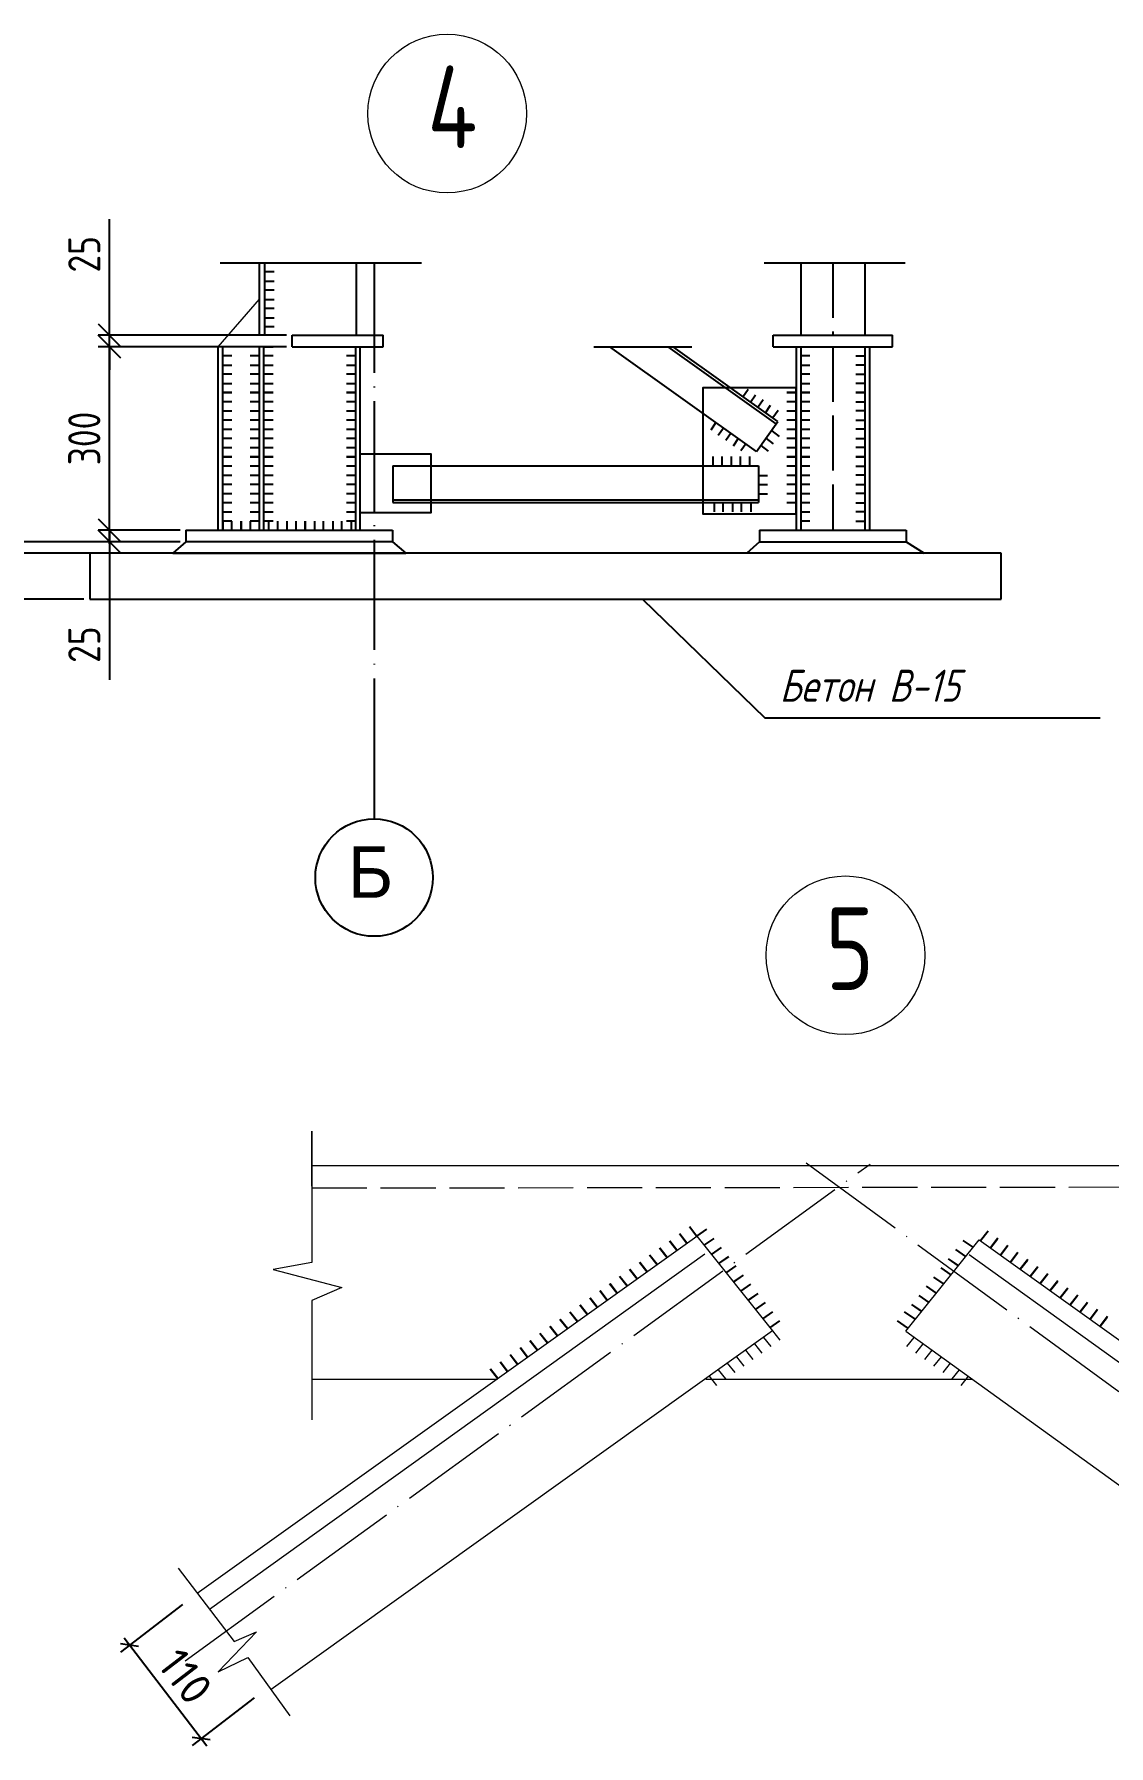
# Model space of a CAD drawing. Header units: millimetres. Extents: x -258606 to -95372, y 16759 to 83244.
# Drawn here: x -125634.7 to -125517.6, y 41953.7 to 42140.3 of the extents above; entities that cross this region are included whole.
import ezdxf

# ---------------------------------------------------------------- set-up
doc = ezdxf.new("R2010")
doc.units = ezdxf.units.MM
doc.header["$LTSCALE"] = 0.5
doc.linetypes.add('ACAD_ISO02W100', pattern=[15, 12, -3])
doc.linetypes.add('ACAD_ISO04W100', pattern=[30, 24, -3, 0, -3])
doc.layers.add('ЛИНИИ_015', color=7, linetype='Continuous', lineweight=13)
doc.layers.add('ТОНКИЕе', color=7, linetype='Continuous', lineweight=5)
for name, color, linetype in [('Осевые', 7, 'ACAD_ISO04W100'), ('оси', 7, 'ACAD_ISO04W100'), ('размеры', 7, 'Continuous'), ('текст', 7, 'Continuous')]:
    doc.layers.add(name, color=color, linetype=linetype)
doc.styles.add('style1', font='', dxfattribs={"oblique": 15, "height": 3.5})
doc.styles.add('Наклонный', font='isocpeur.ttf', dxfattribs={"height": 3.5})
doc.styles.add('РАЗМЕРЫ_20', font='txt.shx', dxfattribs={"width": 0.6, "height": 2})
doc.styles.add('ТЕКСТ_30', font='', dxfattribs={"height": 3.5})
doc.styles.get('style1').set_extended_font_data('GOST type A')
doc.styles.get('ТЕКСТ_30').set_extended_font_data('GOST2304')
doc.dimstyles.new('РАЗМЕРЫ_20', dxfattribs={"dimtxt": 3, "dimasz": 2.5, "dimexe": 1.25, "dimexo": 0.625, "dimgap": 1, "dimtad": 3, "dimdec": 1, "dimlfac": 20, "dimrnd": 1, "dimdsep": 46, "dimtxsty": 'ТЕКСТ_30', "dimblk1": 'OBLIQUE', "dimblk2": 'OBLIQUE', "dimsah": 1, "dimcen": 2.5, "dimdle": 1.5, "dimclrt": 4, "dimadec": 0, "dimazin": 0, "dimtfac": 1, "dimtdec": 1, "dimtmove": 0, "dimatfit": 3, "dimfxl": 1, "dimtolj": 1, "dimarcsym": 0})
doc.dimstyles.new('РАЗМЕРЫ_200_2.5', dxfattribs={"dimtxt": 2, "dimasz": 1.4, "dimexe": 1.25, "dimexo": 2, "dimgap": 1, "dimtad": 3, "dimdec": 1, "dimlfac": 200, "dimrnd": 1, "dimdsep": 46, "dimtxsty": 'РАЗМЕРЫ_20', "dimblk1": 'OBLIQUE', "dimblk2": 'OBLIQUE', "dimsah": 1, "dimcen": 2.5, "dimdle": 1, "dimclrt": 256, "dimadec": 0, "dimazin": 0, "dimtfac": 1, "dimtdec": 1, "dimtmove": 0, "dimatfit": 3, "dimfxl": 1, "dimtolj": 1, "dimarcsym": 0})

# ---------------------------------------------------------------- blocks, each defined once
blk = doc.blocks.new('_Oblique')
at = {"color": 0, "linetype": 'ByBlock', "lineweight": -2}
blk.add_line((-0.5, -0.5), (0.5, 0.5), dxfattribs=at)
blk = doc.blocks.new('*D683')
at = {"layer": 'Defpoints', "color": 0, "transparency": 16777216}
for p in [(-125650.34, 42083.74), (-125628.67, 42083.74), (-125628.67, 42078.74)]:
    blk.add_point(p, dxfattribs=at)
at = {"layer": 'ТОНКИЕе', "color": 0, "lineweight": -2, "transparency": 16777216}
for p, q in [((-125650.34, 42083.74), (-125650.34, 42096.57)), ((-125629.3, 42083.74), (-125651.59, 42083.74)), ((-125650.34, 42077.24), (-125650.34, 42083.74)), ((-125629.3, 42078.74), (-125651.59, 42078.74))]:
    blk.add_line(p, q, dxfattribs=at)
at = {"layer": 'ТОНКИЕе', "color": 0, "lineweight": -2, "transparency": 16777216, "xscale": 2.5, "yscale": 2.5, "zscale": 2.5}
for p, rotation in [((-125650.34, 42083.74), 90), ((-125650.34, 42078.74), 270)]:
    blk.add_blockref('_Oblique', p, dxfattribs=dict(at, rotation=rotation))
at = {"layer": 'ТОНКИЕе', "color": 4, "transparency": 16777216, "insert": (-125653.09, 42091.41), "char_height": 3.5, "attachment_point": 5, "rotation": 90, "style": 'ТЕКСТ_30'}
blk.add_mtext('\\A1;{\\C256;100}', dxfattribs=at)
blk = doc.blocks.new('*D684')
at = {"layer": 'Defpoints', "color": 0, "transparency": 16777216}
for p in [(-125618.17, 42084.99), (-125638.42, 42083.74), (-125618.17, 42083.74)]:
    blk.add_point(p, dxfattribs=at)
at = {"layer": 'ТОНКИЕе', "color": 0, "lineweight": -2, "transparency": 16777216}
for p, q in [((-125638.42, 42084.99), (-125638.42, 42097.66)), ((-125618.8, 42084.99), (-125639.67, 42084.99)), ((-125638.42, 42083.74), (-125638.42, 42084.99)), ((-125618.8, 42083.74), (-125639.67, 42083.74)), ((-125638.42, 42083.74), (-125638.42, 42081.24))]:
    blk.add_line(p, q, dxfattribs=at)
at = {"layer": 'ТОНКИЕе', "color": 0, "lineweight": -2, "transparency": 16777216, "xscale": 2.5, "yscale": 2.5, "zscale": 2.5}
for p, rotation in [((-125638.42, 42084.99), 270), ((-125638.42, 42083.74), 90)]:
    blk.add_blockref('_Oblique', p, dxfattribs=dict(at, rotation=rotation))
at = {"layer": 'ТОНКИЕе', "color": 4, "transparency": 16777216, "insert": (-125641.17, 42093.82), "char_height": 3.5, "attachment_point": 5, "rotation": 90, "style": 'ТЕКСТ_30'}
blk.add_mtext('\\A1;{\\C256;25}', dxfattribs=at)
blk = doc.blocks.new('*D685')
at = {"layer": 'Defpoints', "color": 0, "transparency": 16777216}
for p in [(-125626.51, 42086.24), (-125618.17, 42086.24), (-125618.17, 42084.99)]:
    blk.add_point(p, dxfattribs=at)
at = {"layer": 'ТОНКИЕе', "color": 0, "lineweight": -2, "transparency": 16777216}
for p, q in [((-125626.51, 42086.24), (-125626.51, 42088.74)), ((-125618.8, 42086.24), (-125627.76, 42086.24)), ((-125618.8, 42084.99), (-125627.76, 42084.99)), ((-125626.51, 42086.24), (-125626.51, 42084.99)), ((-125626.51, 42084.99), (-125626.51, 42069.94))]:
    blk.add_line(p, q, dxfattribs=at)
at = {"layer": 'ТОНКИЕе', "color": 0, "lineweight": -2, "transparency": 16777216, "xscale": 2.5, "yscale": 2.5, "zscale": 2.5}
for p, rotation in [((-125626.51, 42086.24), 270), ((-125626.51, 42084.99), 90)]:
    blk.add_blockref('_Oblique', p, dxfattribs=dict(at, rotation=rotation))
at = {"layer": 'ТОНКИЕе', "color": 4, "transparency": 16777216, "insert": (-125629.26, 42073.77), "char_height": 3.5, "attachment_point": 5, "rotation": 90, "style": 'ТЕКСТ_30'}
blk.add_mtext('\\A1;{\\C256;25}', dxfattribs=at)
blk = doc.blocks.new('*D686')
at = {"layer": 'Defpoints', "color": 0, "transparency": 16777216}
for p in [(-125626.51, 42106.24), (-125606.6, 42106.24), (-125618.17, 42086.24)]:
    blk.add_point(p, dxfattribs=at)
at = {"layer": 'ТОНКИЕе', "color": 0, "lineweight": -2, "transparency": 16777216}
for p, q in [((-125626.51, 42084.74), (-125626.51, 42107.74)), ((-125607.22, 42106.24), (-125627.76, 42106.24)), ((-125618.8, 42086.24), (-125627.76, 42086.24))]:
    blk.add_line(p, q, dxfattribs=at)
at = {"layer": 'ТОНКИЕе', "color": 0, "lineweight": -2, "transparency": 16777216, "xscale": 2.5, "yscale": 2.5, "zscale": 2.5}
for p, rotation in [((-125626.51, 42106.24), 90), ((-125626.51, 42086.24), 270)]:
    blk.add_blockref('_Oblique', p, dxfattribs=dict(at, rotation=rotation))
at = {"layer": 'ТОНКИЕе', "color": 4, "transparency": 16777216, "insert": (-125629.26, 42096.24), "char_height": 3.5, "attachment_point": 5, "rotation": 90, "style": 'ТЕКСТ_30'}
blk.add_mtext('\\A1;{\\C256;300}', dxfattribs=at)
blk = doc.blocks.new('*D687')
at = {"layer": 'Defpoints', "color": 0, "transparency": 16777216}
for p in [(-125626.51, 42107.49), (-125606.6, 42107.49), (-125606.6, 42106.24)]:
    blk.add_point(p, dxfattribs=at)
at = {"layer": 'ТОНКИЕе', "color": 0, "lineweight": -2, "transparency": 16777216}
for p, q in [((-125626.51, 42107.49), (-125626.51, 42120.16)), ((-125607.22, 42107.49), (-125627.76, 42107.49)), ((-125626.51, 42106.24), (-125626.51, 42107.49)), ((-125607.22, 42106.24), (-125627.76, 42106.24)), ((-125626.51, 42106.24), (-125626.51, 42103.74))]:
    blk.add_line(p, q, dxfattribs=at)
at = {"layer": 'ТОНКИЕе', "color": 0, "lineweight": -2, "transparency": 16777216, "xscale": 2.5, "yscale": 2.5, "zscale": 2.5}
for p, rotation in [((-125626.51, 42107.49), 270), ((-125626.51, 42106.24), 90)]:
    blk.add_blockref('_Oblique', p, dxfattribs=dict(at, rotation=rotation))
at = {"layer": 'ТОНКИЕе', "color": 4, "transparency": 16777216, "insert": (-125629.26, 42116.32), "char_height": 3.5, "attachment_point": 5, "rotation": 90, "style": 'ТЕКСТ_30'}
blk.add_mtext('\\A1;{\\C256;25}', dxfattribs=at)
blk = doc.blocks.new('*D1276')
at = {"layer": 'Defpoints', "color": 0, "transparency": 16777216}
for p in [(-125616.95, 41970.37), (-125609.14, 41960.19), (-125616.52, 41954.54)]:
    blk.add_point(p, dxfattribs=at)
at = {"layer": 'размеры', "color": 0, "lineweight": -2, "transparency": 16777216}
for p, q in [((-125618.54, 41969.15), (-125625.32, 41963.95)), ((-125624.93, 41965.5), (-125615.91, 41953.74)), ((-125610.73, 41958.98), (-125617.51, 41953.78))]:
    blk.add_line(p, q, dxfattribs=at)
at = {"layer": 'размеры', "color": 0, "lineweight": -2, "transparency": 16777216, "xscale": 1.4, "yscale": 1.4, "zscale": 1.4}
for p, rotation in [((-125624.32, 41964.71), 127.4970986890696), ((-125616.52, 41954.54), 307.4970986890696)]:
    blk.add_blockref('_Oblique', p, dxfattribs=dict(at, rotation=rotation))
at = {"layer": 'размеры', "transparency": 16777216, "insert": (-125618.24, 41961.3), "char_height": 3.5, "attachment_point": 5, "rotation": 307.4971, "style": 'Наклонный'}
blk.add_mtext('\\A1;110', dxfattribs=at)

msp = doc.modelspace()

# ---------------------------------------------------------------- linework, layer by layer
at = {"color": 0}
for p, q in [((-125614.46454, 42115.39514), (-125592.50452, 42115.39514)), ((-125610.17472, 42107.49061), (-125610.17472, 42115.39514)), ((-125609.57472, 42115.39514), (-125608.57472, 42115.39514)), ((-125609.57472, 42107.49061), (-125609.57472, 42115.39514)), ((-125599.57472, 42107.49061), (-125599.57472, 42115.39514)), ((-125555.15473, 42115.39514), (-125539.80112, 42115.39514)), ((-125551.17472, 42115.39514), (-125551.17472, 42107.49061)), ((-125544.17472, 42115.39514), (-125544.17472, 42107.49061)), ((-125608.57472, 42114.39514), (-125609.57472, 42114.39514)), ((-125609.57472, 42113.39514), (-125608.57472, 42113.39514)), ((-125608.57472, 42112.39514), (-125609.57472, 42112.39514)), ((-125609.57472, 42111.39514), (-125608.57472, 42111.39514)), ((-125608.57472, 42110.39514), (-125609.57472, 42110.39514)), ((-125609.57472, 42109.39514), (-125608.57472, 42109.39514)), ((-125608.57472, 42108.39514), (-125609.57472, 42108.39514)), ((-125606.59598, 42106.24061), (-125606.59598, 42107.49061)), ((-125606.59598, 42107.49061), (-125596.67472, 42107.49061)), ((-125596.67472, 42106.24061), (-125596.67472, 42107.49061)), ((-125554.17472, 42106.24061), (-125554.17472, 42107.49061)), ((-125554.17472, 42107.49061), (-125541.17472, 42107.49061)), ((-125541.17472, 42106.24061), (-125541.17472, 42107.49061)), ((-125614.67472, 42086.24061), (-125614.67472, 42106.24061)), ((-125614.17472, 42086.24061), (-125614.17472, 42106.24061)), ((-125610.17472, 42086.24061), (-125610.17472, 42106.24061)), ((-125609.67473, 42106.2406), (-125608.67473, 42106.2406)), ((-125608.67472, 42106.24061), (-125609.67472, 42106.24061)), ((-125609.67472, 42086.24061), (-125609.67472, 42106.24061)), ((-125606.59598, 42106.24061), (-125596.67472, 42106.24061)), ((-125599.67472, 42086.24061), (-125599.67472, 42106.24061)), ((-125599.17472, 42086.24061), (-125599.17472, 42106.24061)), ((-125573.71702, 42106.24061), (-125563.04548, 42106.24061)), ((-125555.99128, 42094.83261), (-125571.98461, 42106.24061)), ((-125553.84267, 42097.84484), (-125565.61304, 42106.24061)), ((-125553.66846, 42098.08907), (-125565.09643, 42106.24061)), ((-125554.17472, 42106.24061), (-125541.17472, 42106.24061)), ((-125551.67472, 42106.24061), (-125551.67472, 42086.24061)), ((-125551.17472, 42106.24061), (-125551.17472, 42086.24061)), ((-125544.17472, 42106.24061), (-125544.17472, 42086.24061)), ((-125543.67472, 42106.24061), (-125543.67472, 42086.24061)), ((-125613.17473, 42105.2406), (-125614.17473, 42105.2406)), ((-125614.17473, 42104.2406), (-125613.17473, 42104.2406)), ((-125610.17473, 42105.2406), (-125611.17473, 42105.2406)), ((-125611.17473, 42104.2406), (-125610.17473, 42104.2406)), ((-125608.67473, 42105.2406), (-125609.67473, 42105.2406)), ((-125609.67473, 42104.2406), (-125608.67473, 42104.2406)), ((-125599.67473, 42105.2406), (-125600.67473, 42105.2406)), ((-125600.67473, 42104.2406), (-125599.67473, 42104.2406)), ((-125550.17473, 42105.2406), (-125551.17473, 42105.2406)), ((-125551.17473, 42104.2406), (-125550.17473, 42104.2406)), ((-125545.17472, 42105.2406), (-125544.17472, 42105.2406)), ((-125544.17472, 42104.2406), (-125545.17472, 42104.2406)), ((-125613.17473, 42103.2406), (-125614.17473, 42103.2406)), ((-125614.17473, 42102.2406), (-125613.17473, 42102.2406)), ((-125610.17473, 42103.2406), (-125611.17473, 42103.2406)), ((-125611.17473, 42102.2406), (-125610.17473, 42102.2406)), ((-125608.67473, 42103.2406), (-125609.67473, 42103.2406)), ((-125609.67473, 42102.2406), (-125608.67473, 42102.2406)), ((-125599.67473, 42103.2406), (-125600.67473, 42103.2406)), ((-125600.67473, 42102.2406), (-125599.67473, 42102.2406)), ((-125550.17473, 42103.2406), (-125551.17473, 42103.2406)), ((-125551.17473, 42102.2406), (-125550.17473, 42102.2406)), ((-125545.17472, 42103.2406), (-125544.17472, 42103.2406)), ((-125544.17472, 42102.2406), (-125545.17472, 42102.2406)), ((-125614.17473, 42101.2406), (-125613.17473, 42101.2406)), ((-125613.17473, 42101.2406), (-125614.17473, 42101.2406)), ((-125613.17473, 42100.2406), (-125614.17473, 42100.2406)), ((-125611.17473, 42101.2406), (-125610.17473, 42101.2406)), ((-125610.17473, 42101.2406), (-125611.17473, 42101.2406)), ((-125610.17473, 42100.2406), (-125611.17473, 42100.2406)), ((-125609.67473, 42101.24061), (-125608.67473, 42101.24061)), ((-125608.67473, 42101.2406), (-125609.67473, 42101.2406)), ((-125608.67473, 42100.24061), (-125609.67473, 42100.24061)), ((-125600.67473, 42101.2406), (-125599.67473, 42101.2406)), ((-125599.67473, 42101.2406), (-125600.67473, 42101.2406)), ((-125599.67473, 42100.2406), (-125600.67473, 42100.2406)), ((-125556.92008, 42101.58258), (-125557.49012, 42100.76097)), ((-125556.66851, 42100.19092), (-125556.09846, 42101.01254)), ((-125555.27685, 42100.4425), (-125555.84689, 42099.62088)), ((-125552.67473, 42101.2406), (-125551.67473, 42101.2406)), ((-125551.67473, 42101.2406), (-125552.67473, 42101.2406)), ((-125551.67473, 42100.2406), (-125552.67473, 42100.2406)), ((-125551.17473, 42101.2406), (-125550.17473, 42101.2406)), ((-125550.17473, 42101.2406), (-125551.17473, 42101.2406)), ((-125550.17473, 42100.2406), (-125551.17473, 42100.2406)), ((-125544.17472, 42101.2406), (-125545.17472, 42101.2406)), ((-125545.17472, 42101.2406), (-125544.17472, 42101.2406)), ((-125545.17472, 42100.2406), (-125544.17472, 42100.2406)), ((-125614.17473, 42099.2406), (-125613.17473, 42099.2406)), ((-125613.17473, 42098.2406), (-125614.17473, 42098.2406)), ((-125611.17473, 42099.2406), (-125610.17473, 42099.2406)), ((-125610.17473, 42098.2406), (-125611.17473, 42098.2406)), ((-125609.67473, 42099.24061), (-125608.67473, 42099.24061)), ((-125608.67473, 42098.24061), (-125609.67473, 42098.24061)), ((-125600.67473, 42099.2406), (-125599.67473, 42099.2406)), ((-125599.67473, 42098.2406), (-125600.67473, 42098.2406)), ((-125555.99128, 42094.83261), (-125553.66846, 42098.08907)), ((-125555.02527, 42099.05084), (-125554.45523, 42099.87246)), ((-125553.63362, 42099.30242), (-125554.20366, 42098.4808)), ((-125552.67473, 42099.2406), (-125551.67473, 42099.2406)), ((-125551.67473, 42098.2406), (-125552.67473, 42098.2406)), ((-125551.17473, 42099.2406), (-125550.17473, 42099.2406)), ((-125550.17473, 42098.2406), (-125551.17473, 42098.2406)), ((-125544.17472, 42099.2406), (-125545.17472, 42099.2406)), ((-125545.17472, 42098.2406), (-125544.17472, 42098.2406)), ((-125614.17473, 42097.2406), (-125613.17473, 42097.2406)), ((-125613.17473, 42096.2406), (-125614.17473, 42096.2406)), ((-125611.17473, 42097.2406), (-125610.17473, 42097.2406)), ((-125610.17473, 42096.2406), (-125611.17473, 42096.2406)), ((-125609.67473, 42097.24061), (-125608.67473, 42097.24061)), ((-125608.67473, 42096.24061), (-125609.67473, 42096.24061)), ((-125600.67473, 42097.2406), (-125599.67473, 42097.2406)), ((-125599.67473, 42096.2406), (-125600.67473, 42096.2406)), ((-125560.41065, 42097.98494), (-125560.98069, 42097.16332)), ((-125560.15907, 42096.59328), (-125559.58903, 42097.4149)), ((-125558.76741, 42096.84485), (-125559.33746, 42096.02324)), ((-125558.76741, 42096.84485), (-125559.33746, 42096.02324)), ((-125558.51584, 42095.4532), (-125557.9458, 42096.27481)), ((-125554.13683, 42095.67297), (-125554.93799, 42096.27143)), ((-125554.33953, 42097.07258), (-125553.53838, 42096.47413)), ((-125552.67473, 42097.2406), (-125551.67473, 42097.2406)), ((-125551.67473, 42096.2406), (-125552.67473, 42096.2406)), ((-125551.17473, 42097.2406), (-125550.17473, 42097.2406)), ((-125550.17473, 42096.2406), (-125551.17473, 42096.2406)), ((-125544.17472, 42097.2406), (-125545.17472, 42097.2406)), ((-125545.17472, 42096.2406), (-125544.17472, 42096.2406)), ((-125614.17473, 42095.2406), (-125613.17473, 42095.2406)), ((-125611.17473, 42095.2406), (-125610.17473, 42095.2406)), ((-125609.67473, 42095.24061), (-125608.67473, 42095.24061)), ((-125600.67473, 42095.2406), (-125599.67473, 42095.2406)), ((-125557.12418, 42095.70477), (-125557.69422, 42094.88316)), ((-125555.53644, 42095.47027), (-125554.73529, 42094.87182)), ((-125552.67473, 42095.2406), (-125551.67473, 42095.2406)), ((-125551.17473, 42095.2406), (-125550.17473, 42095.2406)), ((-125544.17472, 42095.2406), (-125545.17472, 42095.2406)), ((-125613.17473, 42094.2406), (-125614.17473, 42094.2406)), ((-125614.17472, 42094.24061), (-125613.17472, 42094.24061)), ((-125613.17472, 42093.24061), (-125614.17472, 42093.24061)), ((-125610.17473, 42094.2406), (-125611.17473, 42094.2406)), ((-125611.17472, 42094.24061), (-125610.17472, 42094.24061)), ((-125610.17472, 42093.24061), (-125611.17472, 42093.24061)), ((-125608.67473, 42094.24061), (-125609.67473, 42094.24061)), ((-125609.67472, 42094.24061), (-125608.67472, 42094.24061)), ((-125608.67472, 42093.24061), (-125609.67472, 42093.24061)), ((-125599.67473, 42094.2406), (-125600.67473, 42094.2406)), ((-125600.67472, 42094.24061), (-125599.67472, 42094.24061)), ((-125599.67472, 42093.24061), (-125600.67472, 42093.24061)), ((-125595.63166, 42093.26279), (-125555.78322, 42093.26279)), ((-125595.63166, 42093.26279), (-125595.63166, 42089.26279)), ((-125560.74678, 42094.26279), (-125560.74678, 42093.26279)), ((-125559.74678, 42093.26279), (-125559.74678, 42094.26279)), ((-125558.74678, 42094.26279), (-125558.74678, 42093.26279)), ((-125558.74678, 42094.26279), (-125558.74678, 42093.26279)), ((-125557.74678, 42093.26279), (-125557.74678, 42094.26279)), ((-125556.74678, 42094.26279), (-125556.74678, 42093.26279)), ((-125555.78322, 42093.26279), (-125555.78322, 42089.26279)), ((-125551.67473, 42094.2406), (-125552.67473, 42094.2406)), ((-125552.67472, 42094.24061), (-125551.67472, 42094.24061)), ((-125551.67472, 42093.24061), (-125552.67472, 42093.24061)), ((-125551.17473, 42094.24061), (-125550.17473, 42094.24061)), ((-125550.17473, 42094.2406), (-125551.17473, 42094.2406)), ((-125550.17473, 42093.24061), (-125551.17473, 42093.24061)), ((-125544.17472, 42094.24061), (-125545.17472, 42094.24061)), ((-125545.17472, 42094.2406), (-125544.17472, 42094.2406)), ((-125545.17472, 42093.24061), (-125544.17472, 42093.24061)), ((-125614.17472, 42092.24061), (-125613.17472, 42092.24061)), ((-125613.17472, 42091.24061), (-125614.17472, 42091.24061)), ((-125611.17472, 42092.24061), (-125610.17472, 42092.24061)), ((-125610.17472, 42091.24061), (-125611.17472, 42091.24061)), ((-125609.67472, 42092.24061), (-125608.67472, 42092.24061)), ((-125608.67472, 42091.24061), (-125609.67472, 42091.24061)), ((-125600.67472, 42092.24061), (-125599.67472, 42092.24061)), ((-125599.67472, 42091.24061), (-125600.67472, 42091.24061)), ((-125555.78321, 42092.207), (-125554.78321, 42092.207)), ((-125554.78321, 42091.207), (-125555.78321, 42091.207)), ((-125552.67472, 42092.24061), (-125551.67472, 42092.24061)), ((-125551.67472, 42091.24061), (-125552.67472, 42091.24061)), ((-125551.17473, 42092.24061), (-125550.17473, 42092.24061)), ((-125550.17473, 42091.24061), (-125551.17473, 42091.24061)), ((-125544.17472, 42092.24061), (-125545.17472, 42092.24061)), ((-125545.17472, 42091.24061), (-125544.17472, 42091.24061)), ((-125614.17472, 42090.24061), (-125613.17472, 42090.24061)), ((-125613.17472, 42089.24061), (-125614.17472, 42089.24061)), ((-125611.17472, 42090.24061), (-125610.17472, 42090.24061)), ((-125610.17472, 42089.24061), (-125611.17472, 42089.24061)), ((-125609.67472, 42090.24061), (-125608.67472, 42090.24061)), ((-125608.67472, 42089.24061), (-125609.67472, 42089.24061)), ((-125600.67472, 42090.24061), (-125599.67472, 42090.24061)), ((-125599.67472, 42089.24061), (-125600.67472, 42089.24061)), ((-125595.63166, 42089.56279), (-125555.78322, 42089.56279)), ((-125595.63166, 42089.26279), (-125555.78322, 42089.26279)), ((-125560.61956, 42089.24675), (-125560.61956, 42088.24675)), ((-125559.61956, 42088.24675), (-125559.61956, 42089.24675)), ((-125558.61956, 42089.24675), (-125558.61956, 42088.24675)), ((-125558.61956, 42089.24675), (-125558.61956, 42088.24675)), ((-125557.61956, 42088.24675), (-125557.61956, 42089.24675)), ((-125556.61956, 42089.24675), (-125556.61956, 42088.24675)), ((-125555.78321, 42090.207), (-125554.78321, 42090.207)), ((-125552.67472, 42090.24061), (-125551.67472, 42090.24061)), ((-125551.67472, 42089.24061), (-125552.67472, 42089.24061)), ((-125551.17473, 42090.24061), (-125550.17473, 42090.24061)), ((-125550.17473, 42089.24061), (-125551.17473, 42089.24061)), ((-125544.17472, 42090.24061), (-125545.17472, 42090.24061)), ((-125545.17472, 42089.24061), (-125544.17472, 42089.24061)), ((-125614.17472, 42088.24061), (-125613.17472, 42088.24061)), ((-125613.17472, 42087.24061), (-125614.17472, 42087.24061)), ((-125614.17472, 42087.24061), (-125614.17472, 42086.24061)), ((-125613.17472, 42086.24061), (-125613.17472, 42087.24061)), ((-125612.17473, 42086.24061), (-125612.17473, 42087.24061)), ((-125612.17472, 42087.24061), (-125612.17472, 42086.24061)), ((-125611.17473, 42087.24061), (-125611.17473, 42086.24061)), ((-125611.17472, 42088.24061), (-125610.17472, 42088.24061)), ((-125610.17472, 42087.24061), (-125611.17472, 42087.24061)), ((-125610.17473, 42086.24061), (-125610.17473, 42087.24061)), ((-125609.67472, 42088.24061), (-125608.67472, 42088.24061)), ((-125608.67472, 42087.24061), (-125609.67472, 42087.24061)), ((-125609.17473, 42087.24061), (-125609.17473, 42086.24061)), ((-125608.17473, 42086.24061), (-125608.17473, 42087.24061)), ((-125607.17473, 42087.24061), (-125607.17473, 42086.24061)), ((-125606.17473, 42086.24061), (-125606.17473, 42087.24061)), ((-125605.17473, 42086.24061), (-125605.17473, 42087.24061)), ((-125605.17473, 42087.24061), (-125605.17473, 42086.24061)), ((-125604.17473, 42087.24061), (-125604.17473, 42086.24061)), ((-125603.17473, 42086.24061), (-125603.17473, 42087.24061)), ((-125602.17473, 42087.24061), (-125602.17473, 42086.24061)), ((-125601.17473, 42086.24061), (-125601.17473, 42087.24061)), ((-125600.67472, 42088.24061), (-125599.67472, 42088.24061)), ((-125599.67472, 42087.24061), (-125600.67472, 42087.24061)), ((-125600.17473, 42087.24061), (-125600.17473, 42086.24061)), ((-125599.17473, 42086.24061), (-125599.17473, 42087.24061)), ((-125551.17473, 42088.24061), (-125550.17473, 42088.24061)), ((-125550.17473, 42087.24061), (-125551.17473, 42087.24061)), ((-125544.17472, 42088.24061), (-125545.17472, 42088.24061)), ((-125545.17472, 42087.24061), (-125544.17472, 42087.24061)), ((-125618.17472, 42084.99061), (-125619.59689, 42083.74061)), ((-125618.17472, 42086.24061), (-125618.17472, 42084.99061)), ((-125618.17472, 42086.24061), (-125595.67472, 42086.24061)), ((-125595.67472, 42084.99061), (-125618.17472, 42084.99061)), ((-125609.67472, 42086.24061), (-125608.67472, 42086.24061)), ((-125595.67472, 42086.24061), (-125595.67472, 42084.99061)), ((-125595.67472, 42084.99061), (-125594.23035, 42083.74061)), ((-125555.67472, 42084.99061), (-125557.06169, 42083.74061)), ((-125555.67472, 42086.24061), (-125555.67472, 42084.99061)), ((-125555.67472, 42086.24061), (-125539.67472, 42086.24061)), ((-125555.67472, 42084.99061), (-125539.67472, 42084.99061)), ((-125539.67472, 42086.24061), (-125539.67472, 42084.99061)), ((-125539.67472, 42084.99061), (-125537.73911, 42083.74061)), ((-125628.67158, 42083.74061), (-125628.67158, 42078.74061)), ((-125529.33875, 42083.74061), (-125628.67158, 42083.74061)), ((-125619.59689, 42083.74061), (-125594.23035, 42083.74061)), ((-125529.33875, 42078.74061), (-125529.33875, 42083.74061)), ((-125628.67158, 42078.74061), (-125529.33875, 42078.74061)), ((-125568.42695, 42078.74061), (-125555.10567, 42065.79387)), ((-125555.10567, 42065.79387), (-125518.55418, 42065.79387))]:
    msp.add_line(p, q, dxfattribs=at)
at = {"color": 0, "linetype": 'ACAD_ISO02W100'}
for p, q in [((-125547.67472, 42115.39514), (-125547.67472, 42107.49061)), ((-125547.67472, 42106.24061), (-125547.67472, 42086.24061))]:
    msp.add_line(p, q, dxfattribs=at)
for p, q in [((-125563.3135, 42010.34947), (-125562.48989, 42009.30093)), ((-125565.48504, 42008.79704), (-125564.66143, 42007.7485)), ((-125564.66143, 42007.7485), (-125565.44781, 42008.74964)), ((-125564.39927, 42009.57325), (-125563.57566, 42008.52471)), ((-125563.57566, 42008.52471), (-125564.36204, 42009.52585)), ((-125562.48989, 42009.30093), (-125561.39354, 42010.05974)), ((-125561.70013, 42008.29549), (-125560.60379, 42009.05431)), ((-125561.70013, 42008.29549), (-125560.60379, 42009.05431)), ((-125532.37822, 42008.07522), (-125533.47457, 42008.83404)), ((-125532.37822, 42008.07522), (-125533.47457, 42008.83404)), ((-125530.76486, 42009.83797), (-125531.58847, 42008.78943)), ((-125529.67908, 42009.06175), (-125530.5027, 42008.01321)), ((-125530.5027, 42008.01321), (-125529.71632, 42009.01435)), ((-125567.65659, 42007.24461), (-125566.83298, 42006.19607)), ((-125566.83298, 42006.19607), (-125567.61936, 42007.19721)), ((-125566.57082, 42008.02082), (-125565.7472, 42006.97228)), ((-125565.7472, 42006.97228), (-125566.53359, 42007.97342)), ((-125560.91038, 42007.29006), (-125559.81404, 42008.04888)), ((-125560.8956, 42007.30029), (-125559.79925, 42008.05911)), ((-125560.10585, 42006.29486), (-125559.0095, 42007.05368)), ((-125560.09846, 42006.29998), (-125559.00211, 42007.05879)), ((-125533.9799, 42006.07971), (-125535.07625, 42006.83852)), ((-125533.97251, 42006.07459), (-125535.06886, 42006.83341)), ((-125533.18276, 42007.08002), (-125534.2791, 42007.83884)), ((-125533.16797, 42007.06979), (-125534.26432, 42007.82861)), ((-125528.59331, 42008.28554), (-125529.41693, 42007.237)), ((-125529.41693, 42007.237), (-125528.63054, 42008.23814)), ((-125527.50754, 42007.50932), (-125528.33115, 42006.46078)), ((-125528.33115, 42006.46078), (-125527.54477, 42007.46192)), ((-125526.42177, 42006.73311), (-125527.24538, 42005.68457)), ((-125527.24538, 42005.68457), (-125526.459, 42006.68571)), ((-125570.91391, 42004.91597), (-125570.09029, 42003.86743)), ((-125570.09029, 42003.86743), (-125570.87668, 42004.86857)), ((-125569.82814, 42005.69218), (-125569.00452, 42004.64364)), ((-125569.00452, 42004.64364), (-125569.7909, 42005.64478)), ((-125568.74236, 42006.4684), (-125567.91875, 42005.41985)), ((-125567.91875, 42005.41985), (-125568.70513, 42006.421)), ((-125559.3087, 42005.29455), (-125558.21236, 42006.05336)), ((-125559.3087, 42005.29455), (-125558.21236, 42006.05336)), ((-125558.51895, 42004.28911), (-125557.4226, 42005.04793)), ((-125558.50417, 42004.29935), (-125557.40782, 42005.05816)), ((-125535.57419, 42004.07908), (-125536.67053, 42004.83789)), ((-125535.55941, 42004.06885), (-125536.65575, 42004.82766)), ((-125534.76965, 42005.07428), (-125535.866, 42005.83309)), ((-125534.76965, 42005.07428), (-125535.866, 42005.83309)), ((-125525.33599, 42005.9569), (-125526.15961, 42004.90835)), ((-125526.15961, 42004.90835), (-125525.37323, 42005.9095)), ((-125524.25022, 42005.18068), (-125525.07384, 42004.13214)), ((-125525.07384, 42004.13214), (-125524.28745, 42005.13328)), ((-125573.08545, 42003.36354), (-125572.26184, 42002.315)), ((-125572.26184, 42002.315), (-125573.04822, 42003.31614)), ((-125571.99968, 42004.13975), (-125571.17607, 42003.09121)), ((-125571.17607, 42003.09121), (-125571.96245, 42004.09235)), ((-125557.71442, 42003.29391), (-125556.61807, 42004.05273)), ((-125557.70703, 42003.29903), (-125556.61068, 42004.05785)), ((-125556.91727, 42002.2936), (-125555.82093, 42003.05241)), ((-125556.90988, 42002.29871), (-125555.81354, 42003.05753)), ((-125536.37133, 42003.07876), (-125537.46768, 42003.83758)), ((-125536.36394, 42003.07365), (-125537.46029, 42003.83246)), ((-125523.16445, 42004.40447), (-125523.98806, 42003.35593)), ((-125523.98806, 42003.35593), (-125523.20168, 42004.35707)), ((-125522.07868, 42003.62825), (-125522.90229, 42002.57971)), ((-125522.90229, 42002.57971), (-125522.11591, 42003.58085)), ((-125576.34277, 42001.0349), (-125575.51916, 41999.98635)), ((-125575.257, 42001.81111), (-125574.43338, 42000.76257)), ((-125574.43338, 42000.76257), (-125575.21977, 42001.76371)), ((-125574.17123, 42002.58732), (-125573.34761, 42001.53878)), ((-125573.34761, 42001.53878), (-125574.13399, 42002.53992)), ((-125556.12013, 42001.29328), (-125555.02378, 42002.0521)), ((-125556.11274, 42001.2984), (-125555.01639, 42002.05721)), ((-125555.32299, 42000.29297), (-125554.22664, 42001.05178)), ((-125555.32299, 42000.29297), (-125554.22664, 42001.05178)), ((-125538.75537, 42000.29297), (-125539.85172, 42001.05178)), ((-125538.75537, 42000.29297), (-125539.85172, 42001.05178)), ((-125537.96562, 42001.07813), (-125539.06196, 42001.83694)), ((-125537.95823, 42001.07301), (-125539.05457, 42001.83183)), ((-125537.16847, 42002.07844), (-125538.26482, 42002.83726)), ((-125537.16108, 42002.07333), (-125538.25743, 42002.83215)), ((-125520.9929, 42002.85204), (-125521.81652, 42001.8035)), ((-125521.81652, 42001.8035), (-125521.03014, 42002.80464)), ((-125519.90713, 42002.07582), (-125520.73075, 42001.02728)), ((-125520.73075, 42001.02728), (-125519.94436, 42002.02842)), ((-125518.82136, 42001.29961), (-125519.64497, 42000.25107)), ((-125519.64497, 42000.25107), (-125518.85859, 42001.25221)), ((-125578.51432, 41999.48247), (-125577.6907, 41998.43393)), ((-125577.6907, 41998.43393), (-125578.47708, 41999.43507)), ((-125577.42854, 42000.25868), (-125576.60493, 41999.21014)), ((-125576.60493, 41999.21014), (-125577.39131, 42000.21128)), ((-125575.51916, 41999.98635), (-125576.30554, 42000.9875)), ((-125554.53323, 41999.28753), (-125553.43689, 42000.04635)), ((-125539.54512, 41999.28753), (-125540.64147, 42000.04635)), ((-125517.73559, 42000.5234), (-125518.5592, 41999.47485)), ((-125518.5592, 41999.47485), (-125517.77282, 42000.476)), ((-125580.68586, 41997.93004), (-125579.86225, 41996.8815)), ((-125579.86225, 41996.8815), (-125580.64863, 41997.88264)), ((-125579.60009, 41998.70625), (-125578.77647, 41997.65771)), ((-125578.77647, 41997.65771), (-125579.56286, 41998.65885)), ((-125583.94318, 41995.6014), (-125583.11956, 41994.55285)), ((-125583.11956, 41994.55285), (-125583.90595, 41995.554)), ((-125582.85741, 41996.37761), (-125582.03379, 41995.32907)), ((-125582.03379, 41995.32907), (-125582.82017, 41996.33021)), ((-125581.77163, 41997.15382), (-125580.94802, 41996.10528)), ((-125580.94802, 41996.10528), (-125581.7344, 41997.10642)), ((-125585.02895, 41994.82518), (-125584.20534, 41993.77664)), ((-125584.20534, 41993.77664), (-125584.99172, 41994.77778))]:
    msp.add_line(p, q)
at = {"color": 0}
for points in [[(-125551.67472, 42101.75538), (-125561.84973, 42101.75538), (-125561.84973, 42088.0175), (-125551.67472, 42088.0175)], [(-125599.17472, 42094.55912), (-125591.50543, 42094.55912), (-125591.50543, 42088.15425), (-125599.17472, 42088.15425)]]:
    msp.add_lwpolyline(points, close=True, dxfattribs=at)
at = {"layer": 'ЛИНИИ_015', "color": 0, "linetype": 'Continuous', "ltscale": 0.5}
for centre in [(-125589.71183, 42131.65742), (-125546.30351, 42039.909)]:
    msp.add_circle(centre, 8.64886, dxfattribs=at)
at = {"layer": 'Осевые', "color": 0}
msp.add_line((-125597.67472, 42115.39514), (-125597.67472, 42067.51845), dxfattribs=at)
at = {"layer": 'оси', "color": 0, "ltscale": 20}
msp.add_line((-125597.67472, 42067.51845), (-125597.67472, 42054.77652), dxfattribs=at)
at = {"layer": 'текст', "color": 0, "ltscale": 20}
msp.add_circle((-125597.67472, 42048.37652), 6.4, dxfattribs=at)
at = {"layer": 'ТОНКИЕе', "color": 0}
msp.add_lwpolyline([(-125614.67472, 42106.24061), (-125610.17472, 42111.44288)], dxfattribs=at)
at = {"layer": 'ТОНКИЕе'}
for points in [[(-125604.46268, 42014.75493), (-125604.46268, 42020.73295), (-125604.46268, 42006.41), (-125608.66839, 42005.65042), (-125601.17399, 42003.69732), (-125604.46268, 42002.2867), (-125604.46268, 41989.26587)], [(-125604.46268, 42016.99038), (-125489.61568, 42016.99038)], [(-125616.94916, 41970.36822), (-125562.48989, 42009.30093), (-125554.25286, 41998.96448), (-125608.90103, 41959.85986)], [(-125539.71469, 41998.9289), (-125531.72256, 42008.877), (-125477.50469, 41970.07509)], [(-125615.61419, 41968.63136), (-125561.64157, 42007.35082)], [(-125532.8322, 42007.29321), (-125478.61433, 41968.33301)], [(-125556.22313, 41997.55462), (-125555.41713, 41996.54319)], [(-125556.22313, 41997.55462), (-125555.41713, 41996.54319)], [(-125555.23799, 41998.25955), (-125554.43199, 41997.24812)], [(-125555.23799, 41998.25955), (-125554.43199, 41997.24812)], [(-125554.25286, 41998.96448), (-125553.44686, 41997.95305)], [(-125539.71469, 41998.9289), (-125485.43123, 41959.78075)], [(-125538.84036, 41998.25955), (-125539.64636, 41997.24812)], [(-125538.84036, 41998.25955), (-125539.64636, 41997.24812)], [(-125537.85523, 41997.55462), (-125538.66123, 41996.54319)], [(-125537.85523, 41997.55462), (-125538.66123, 41996.54319)], [(-125559.17852, 41995.43983), (-125558.37252, 41994.4284)], [(-125559.17852, 41995.43983), (-125558.37252, 41994.4284)], [(-125558.19339, 41996.14476), (-125557.38739, 41995.13333)], [(-125558.19339, 41996.14476), (-125557.38739, 41995.13333)], [(-125557.20826, 41996.84969), (-125556.40226, 41995.83826)], [(-125557.20826, 41996.84969), (-125556.40226, 41995.83826)], [(-125536.8701, 41996.84969), (-125537.6761, 41995.83826)], [(-125536.8701, 41996.84969), (-125537.6761, 41995.83826)], [(-125535.88497, 41996.14476), (-125536.69097, 41995.13333)], [(-125535.88497, 41996.14476), (-125536.69097, 41995.13333)], [(-125534.89984, 41995.43983), (-125535.70584, 41994.4284)], [(-125534.89984, 41995.43983), (-125535.70584, 41994.4284)], [(-125604.46268, 41993.71115), (-125584.22458, 41993.71115)], [(-125561.51561, 41993.71115), (-125532.42215, 41993.71115)], [(-125561.14878, 41994.02996), (-125560.34278, 41993.01854)], [(-125561.14878, 41994.02996), (-125560.34278, 41993.01854)], [(-125560.16365, 41994.7349), (-125559.35765, 41993.72347)], [(-125560.16365, 41994.7349), (-125559.35765, 41993.72347)], [(-125533.9147, 41994.7349), (-125534.7207, 41993.72347)], [(-125533.9147, 41994.7349), (-125534.7207, 41993.72347)], [(-125532.92957, 41994.02996), (-125533.73557, 41993.01854)], [(-125532.92957, 41994.02996), (-125533.73557, 41993.01854)], [(-125619.04085, 41973.08963), (-125612.91223, 41965.11596), (-125610.49924, 41966.15837), (-125614.67292, 41961.79335), (-125611.44105, 41963.36699), (-125606.84549, 41957.02166)]]:
    msp.add_lwpolyline(points, dxfattribs=at)
at = {"layer": 'ТОНКИЕе', "linetype": 'ACAD_ISO04W100'}
for points in [[(-125618.26929, 41962.99342), (-125543.62361, 42017.15443)], [(-125550.58774, 42017.27086), (-125476.07784, 41962.78988)]]:
    msp.add_lwpolyline(points, dxfattribs=at)
at = {"layer": 'ТОНКИЕе', "linetype": 'ACAD_ISO02W100'}
msp.add_lwpolyline([(-125604.46268, 42014.54857), (-125489.61568, 42014.68661)], dxfattribs=at)

# ---------------------------------------------------------------- texts
at = {"color": 0, "ltscale": 0.5, "style": 'style1'}
for s, p in [('4', (-125591.86985, 42127.88402)), ('5', (-125548.46152, 42036.13559))]:
    msp.add_text(s, height=9, dxfattribs=at).set_placement(p)
at = {"color": 0, "insert": (-125553.47113, 42071.03952), "char_height": 3.5, "attachment_point": 1, "style": 'style1'}
msp.add_mtext_dynamic_manual_height_columns('Бетон В-15', width=44.2458567, gutter_width=17.5, heights=[0], dxfattribs=at)
at = {"layer": 'текст', "color": 0, "linetype": 'Continuous', "ltscale": 20}
msp.add_text('Б', height=5.6, dxfattribs=at).set_placement((-125600.50878, 42046.17686))

# ---------------------------------------------------------------- dimensions: what is measured, and where the dimension line sits
at = {"layer": 'размеры'}
dim = msp.add_aligned_dim(p1=(-125616.94916, 41970.36822), p2=(-125609.14327, 41960.19433), distance=-9.29482, text='110', dimstyle='РАЗМЕРЫ_200_2.5', override={"dimtxsty": 'Наклонный'}, dxfattribs=at)
dim.commit()
dim.dimension.update_dxf_attribs({"geometry": '*D1276', "text_midpoint": (-125618.23877, 41961.2973)})
at = {"layer": 'ТОНКИЕе', "color": 0}
for base, p1, p2, text, picture, middle in [((-125626.51487, 42107.49061), (-125606.59598, 42106.24061), (-125606.59598, 42107.49061), '{\\C256;<>}', '*D687', (-125629.26487, 42116.32394)), ((-125626.51487, 42106.24061), (-125618.17472, 42086.24061), (-125606.59598, 42106.24061), '{\\C256;300}', '*D686', (-125629.26487, 42096.24061))]:
    dim = msp.add_linear_dim(base=base, p1=p1, p2=p2, angle=90, text=text, dimstyle='РАЗМЕРЫ_20', dxfattribs=at)
    dim.commit()
    dim.dimension.update_dxf_attribs({"geometry": picture, "text_midpoint": middle})
for base, p1, p2, picture, middle in [((-125650.33608, 42083.74061), (-125628.67158, 42078.74061), (-125628.67158, 42083.74061), '*D683', (-125650.33608, 42091.40728)), ((-125638.42479, 42083.74061), (-125618.17472, 42084.99061), (-125618.17472, 42083.74061), '*D684', (-125638.42479, 42093.82394)), ((-125626.51487, 42086.24061), (-125618.17472, 42084.99061), (-125618.17472, 42086.24061), '*D685', (-125626.51487, 42073.77231))]:
    dim = msp.add_linear_dim(base=base, p1=p1, p2=p2, angle=90, text='{\\C256;<>}', dimstyle='РАЗМЕРЫ_20', dxfattribs=at)
    dim.commit()
    dim.dimension.update_dxf_attribs({"geometry": picture, "text_midpoint": middle, "dimtype": 160})

doc.saveas('drawing.dxf')
